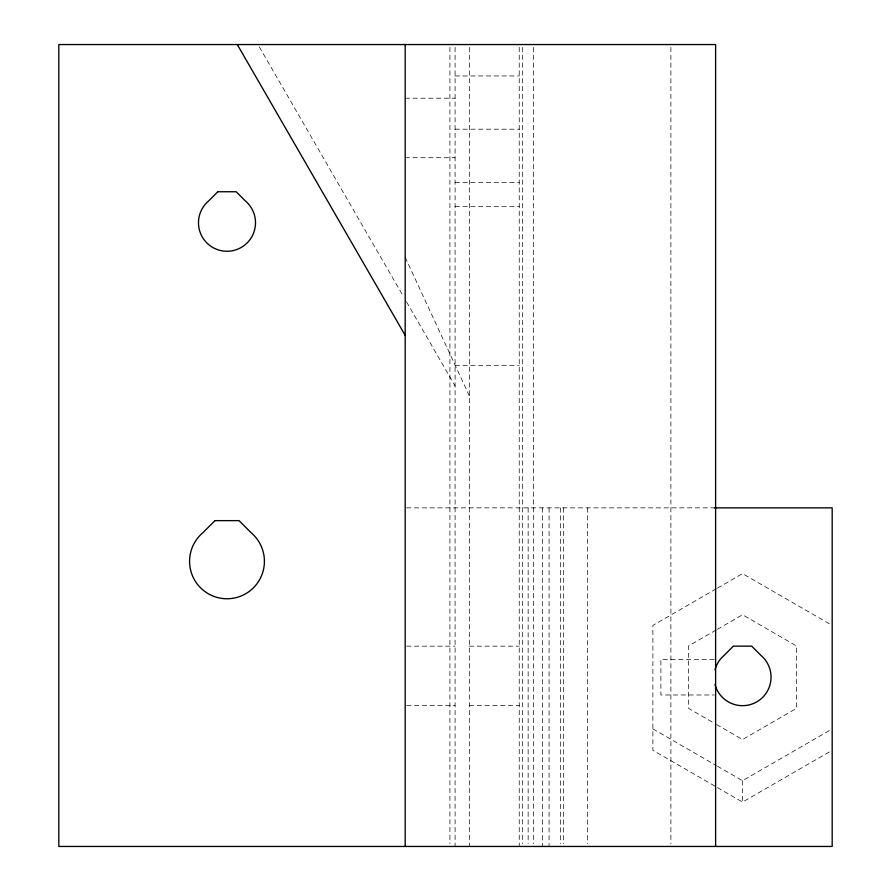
<?xml version="1.0" encoding="UTF-8"?>
<svg xmlns="http://www.w3.org/2000/svg" width="891" height="891" viewBox="0 0 891 891"><rect width="100%" height="100%" fill="white"/><g stroke="black" fill="none" stroke-linecap="round" stroke-linejoin="round"><path stroke-width="0.67" stroke-dasharray="4.46 3.34" d="M716.23 588.817L652.88 625.393L652.88 750.311L716.23 786.887M717.422 588.127L742.526 573.637L830.991 624.714M716.119 630.037L688.52 645.975L688.52 708.345L713.724 722.902M717.322 629.347L742.526 614.79L796.543 645.975L796.543 708.345L742.526 739.53L714.927 723.592M717.422 766.193L742.526 780.683L830.991 729.606M717.422 787.577L742.526 802.067L830.991 750.99M455.089 75.958L519.241 75.958M405.193 98.188L455.089 98.188M455.089 129.195L519.241 129.195M405.193 157.707L455.089 157.707M455.089 182.432L519.241 182.432M455.089 206.69L519.241 206.69M455.089 365.31L519.241 365.31M406.586 507.87L715.618 507.87M406.586 646.153L455.089 646.153M469.345 646.153L519.241 646.153M714.248 659.34L660.888 659.34L660.888 694.98L714.248 694.98M406.586 705.672L455.089 705.672M469.345 705.672L519.241 705.672M652.88 728.927L716.23 765.503M259.337 46.956L403.033 295.834M406.508 301.849L455.089 386.003M405.193 257.31L469.345 395.882M742.526 780.683L742.526 802.067M670.89 47.334L670.89 843.677M587.358 507.87L587.358 843.677M563.513 507.87L563.513 843.677M560.406 507.87L560.406 843.677M549.079 507.87L549.079 846.45M542.586 507.87L542.586 846.45M533.453 47.334L533.453 843.666M528.151 507.87L528.151 843.677M522.616 47.334L522.616 843.666M519.241 47.323L519.241 846.45M469.345 47.323L469.345 846.45M455.089 47.323L455.089 846.45M449.922 47.334L449.922 843.677"/><path stroke-width="1.34" d="M714.404 507.87L832.183 507.87L832.183 846.45L58.817 846.45L58.817 44.55L715.618 44.55L715.618 846.45M237.284 44.55L405.193 335.384M405.193 44.55L405.193 846.45M714.994 684.544A28.512 28.512 0 0 0 757.851 701.206A28.512 28.512 0 0 0 760.858 655.319L751.692 646.153L733.371 646.153L724.205 655.319A28.512 28.512 0 0 0 714.994 669.776M217.838 191.743L208.672 200.909A28.512 28.512 0 0 0 206.255 242.319A28.512 28.512 0 0 0 247.731 242.319A28.512 28.512 0 0 0 245.326 200.909L236.16 191.743L217.838 191.743M214.965 520.634L202.948 532.662A37.422 37.422 0 0 0 199.773 587.013A37.422 37.422 0 0 0 254.213 587.013A37.422 37.422 0 0 0 251.05 532.662L239.022 520.634L214.965 520.634"/></g></svg>
